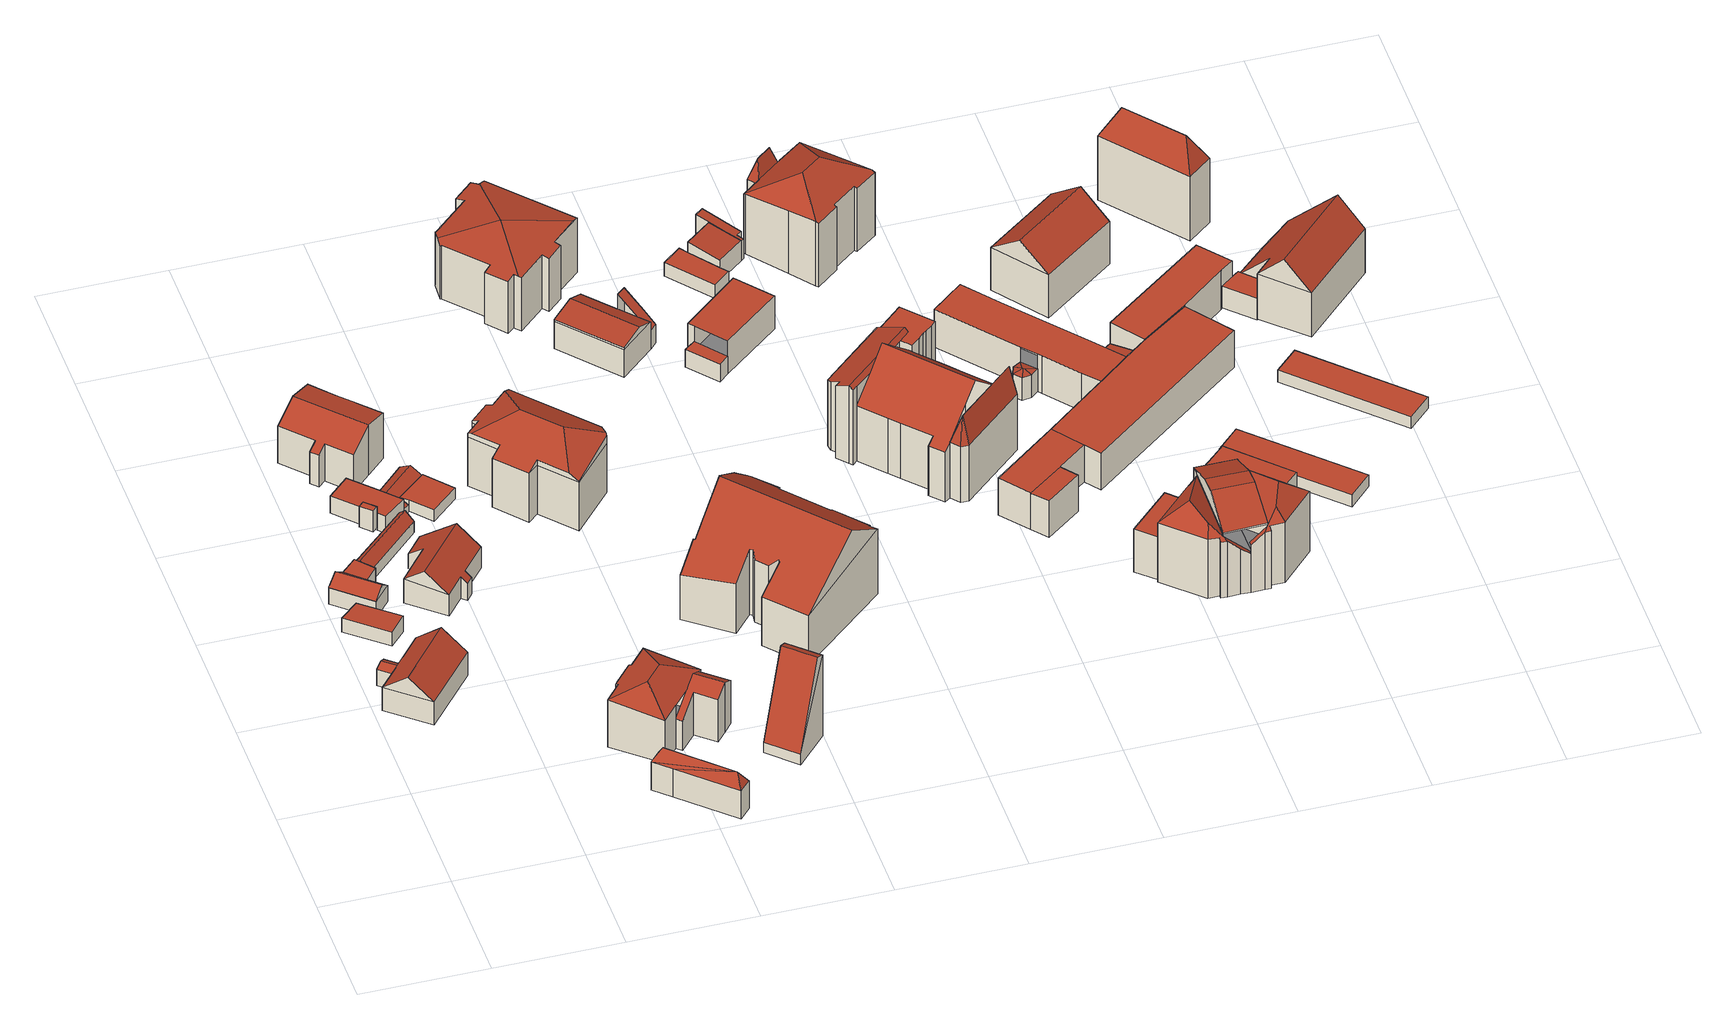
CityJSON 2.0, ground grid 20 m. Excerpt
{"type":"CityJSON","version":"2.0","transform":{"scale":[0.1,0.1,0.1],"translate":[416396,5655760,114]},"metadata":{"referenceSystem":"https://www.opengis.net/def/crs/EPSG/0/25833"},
"CityObjects":{
"building1":{"type":"Building","attributes":{"Gemeindeschluessel":14612000,"Geometrietyp2DReferenz":"3000","function":"31001_9998","roofType":"9999"},"children":["building1-1","building1-2"]},
"building1-1":{"type":"BuildingPart","attributes":{"Dachtyp_tdc":"tdcGableRoof","Dachneigung":39.45,"QualitaetDacherkennung":71,"Geometrietyp2DReferenz":"3000","measuredHeight":7.59,"roofType":"3100"},"parents":["building1"],"geometry":[{"type":"MultiSurface","lod":"2","boundaries":[[[0,1,2]],[[0,3,4,1]],[[3,5,6,4]],[[5,7,8,6]],[[7,9,10,8]],[[9,11,12,10]],[[11,13,12]],[[11,9,14,15,3,0]],[[5,15,14,7]],[[3,15,5]],[[7,14,9]],[[1,4,6,8,10,12]]],"semantics":{"surfaces":[{"type":"WallSurface"},{"type":"RoofSurface"},{"type":"GroundSurface"}],"values":[0,0,0,0,0,0,0,1,1,0,0,2]}}]},
"building1-2":{"type":"BuildingPart","attributes":{"Dachtyp_tdc":"tdcGableRoof","Dachneigung":24.41,"QualitaetDacherkennung":48,"Geometrietyp2DReferenz":"3000","measuredHeight":3.53,"roofType":"3100"},"parents":["building1"],"geometry":[{"type":"MultiSurface","lod":"2","boundaries":[[[13,16,17,12]],[[16,18,19,17]],[[18,2,1,19]],[[18,16,20]],[[16,13,21,20]],[[2,18,20,21]],[[12,17,19,1]]],"semantics":{"surfaces":[{"type":"WallSurface"},{"type":"RoofSurface"},{"type":"GroundSurface"}],"values":[0,0,0,0,1,1,2]}}]},
"building2":{"type":"Building","attributes":{"Dachtyp_tdc":"tdcPolyFlatRoof","Gemeindeschluessel":14612000,"Dachneigung":5.76,"QualitaetDacherkennung":74,"Geometrietyp2DReferenz":"3000","measuredHeight":2.98,"function":"31001_9998","roofType":"2100"},"geometry":[{"type":"Solid","lod":"2","boundaries":[[[[22,23,24,25]],[[23,26,27,24]],[[26,28,29,27]],[[28,22,25,29]],[[28,26,23,22]],[[25,24,27,29]]]],"semantics":{"surfaces":[{"type":"WallSurface"},{"type":"RoofSurface"},{"type":"GroundSurface"}],"values":[[0,0,0,0,1,2]]}}]},
"building3":{"type":"Building","attributes":{"Dachtyp_tdc":"tdcFreeFormRoof","Gemeindeschluessel":14612000,"Dachneigung":37.54,"QualitaetDacherkennung":75,"Geometrietyp2DReferenz":"3000","measuredHeight":4.57,"function":"31001_9998","roofType":"5000"},"geometry":[{"type":"Solid","lod":"2","boundaries":[[[[30,31,32,33]],[[31,34,35,32]],[[34,36,37,35]],[[36,38,39,37]],[[40,41,42,43]],[[30,44,40,43,31]],[[38,44,30]],[[36,41,40,44,38]],[[34,42,41,36]],[[31,43,42,34]],[[39,33,32,35,37]],[[38,30,33,39]]]],"semantics":{"surfaces":[{"type":"WallSurface"},{"type":"RoofSurface"},{"type":"GroundSurface"}],"values":[[0,0,0,0,1,1,0,0,0,0,2,0]]}}]},
"building4":{"type":"Building","attributes":{"Dachtyp_tdc":"tdcPolyFlatRoof","Gemeindeschluessel":14612000,"Dachneigung":2.62,"QualitaetDacherkennung":68,"Geometrietyp2DReferenz":"3000","measuredHeight":3.08,"function":"31001_9998","roofType":"2100"},"geometry":[{"type":"Solid","lod":"2","boundaries":[[[[45,46,47,48]],[[46,49,50,47]],[[49,51,52,50]],[[51,53,54,52]],[[53,45,48,54]],[[53,51,49,46,45]],[[48,47,50,52,54]]]],"semantics":{"surfaces":[{"type":"WallSurface"},{"type":"RoofSurface"},{"type":"GroundSurface"}],"values":[[0,0,0,0,0,1,2]]}}]},
"building5":{"type":"Building","attributes":{"Dachtyp_tdc":"tdcGableRoof","Gemeindeschluessel":14612000,"Dachneigung":41.56,"QualitaetDacherkennung":78,"Geometrietyp2DReferenz":"3000","measuredHeight":3.41,"function":"31001_9998","roofType":"3100"},"geometry":[{"type":"Solid","lod":"2","boundaries":[[[[55,56,57,58]],[[56,59,60,57]],[[59,61,62,60]],[[61,55,58,62]],[[59,56,63]],[[55,61,64]],[[56,55,64,63]],[[61,59,63,64]],[[58,57,60,62]]]],"semantics":{"surfaces":[{"type":"WallSurface"},{"type":"RoofSurface"},{"type":"GroundSurface"}],"values":[[0,0,0,0,0,0,1,1,2]]}}]},
"building6":{"type":"Building","attributes":{"Dachtyp_tdc":"tdcPolyFlatRoof","Gemeindeschluessel":14612000,"Dachneigung":0,"QualitaetDacherkennung":32,"Geometrietyp2DReferenz":"3000","measuredHeight":3.96,"function":"31001_9998","roofType":"1000"},"geometry":[{"type":"Solid","lod":"2","boundaries":[[[[65,66,67,68]],[[66,69,70,67]],[[69,71,72,70]],[[71,65,68,72]],[[71,69,66,65]],[[68,67,70,72]]]],"semantics":{"surfaces":[{"type":"WallSurface"},{"type":"RoofSurface"},{"type":"GroundSurface"}],"values":[[0,0,0,0,1,2]]}}]},
"building7":{"type":"Building","attributes":{"Dachtyp_tdc":"tdcPolyFlatRoof","Gemeindeschluessel":14612000,"Dachneigung":0,"QualitaetDacherkennung":73,"Geometrietyp2DReferenz":"3000","measuredHeight":3.16,"function":"31001_9998","roofType":"1000"},"geometry":[{"type":"Solid","lod":"2","boundaries":[[[[73,74,75,76]],[[74,77,78,75]],[[77,79,80,78]],[[79,81,82,80]],[[81,83,84,82]],[[83,85,86,84]],[[85,73,76,86]],[[85,83,81,79,77,74,73]],[[76,75,78,80,82,84,86]]]],"semantics":{"surfaces":[{"type":"WallSurface"},{"type":"RoofSurface"},{"type":"GroundSurface"}],"values":[[0,0,0,0,0,0,0,1,2]]}}]},
"building8":{"type":"Building","attributes":{"Dachtyp_tdc":"tdcFreeFormRoof","Gemeindeschluessel":14612000,"Dachneigung":37.37,"QualitaetDacherkennung":67,"Geometrietyp2DReferenz":"3000","measuredHeight":7.04,"function":"31001_9998","roofType":"5000"},"geometry":[{"type":"Solid","lod":"2","boundaries":[[[[87,88,89]],[[90,91,92,93,94,95,96,97,98,99]],[[100,101,91,90]],[[101,102,92,91]],[[102,103,93,92]],[[103,104,94,93]],[[104,105,95,94]],[[105,106,96,95]],[[106,107,97,96]],[[107,88,98,97]],[[88,87,99,98]],[[87,100,90,99]],[[100,87,89,108,104,103,102,101]],[[88,107,106,105,108,89]],[[105,104,108]]]],"semantics":{"surfaces":[{"type":"WallSurface"},{"type":"GroundSurface"},{"type":"RoofSurface"}],"values":[[0,1,0,0,0,0,0,0,0,0,0,0,2,2,0]]}}]},
"building9":{"type":"Building","attributes":{"Gemeindeschluessel":14612000,"Geometrietyp2DReferenz":"3000","function":"31001_9998","roofType":"9999"},"children":["building9-1","building9-2"]},
"building9-1":{"type":"BuildingPart","attributes":{"Dachtyp_tdc":"tdcGableRoof","Dachneigung":10.32,"QualitaetDacherkennung":27,"Geometrietyp2DReferenz":"3000","measuredHeight":6.52,"roofType":"3100"},"parents":["building9"],"geometry":[{"type":"MultiSurface","lod":"2","boundaries":[[[109,110,111,112]],[[110,113,114,111]],[[115,109,112,116]],[[117,118,119,120]],[[113,110,120,119]],[[115,118,117,109]],[[109,117,120,110]],[[112,111,114,116]]],"semantics":{"surfaces":[{"type":"WallSurface"},{"type":"RoofSurface"},{"type":"GroundSurface"}],"values":[0,0,0,1,1,0,0,2]}}]},
"building9-2":{"type":"BuildingPart","attributes":{"Dachtyp_tdc":"tdcGableRoof","Dachneigung":31.19,"QualitaetDacherkennung":68,"Geometrietyp2DReferenz":"3000","measuredHeight":9.46,"roofType":"3100"},"parents":["building9"],"geometry":[{"type":"MultiSurface","lod":"2","boundaries":[[[121,122,123,124]],[[122,125,126,123]],[[125,127,128,126]],[[127,129,130,128]],[[129,131,132,130]],[[131,133,118,115,116,132]],[[134,114,113]],[[134,135,136,114]],[[135,137,138,136]],[[137,139,140,138]],[[139,141,142,140]],[[141,121,124,142]],[[137,135,134,133,131,129]],[[129,127,125,122,121,141,139,137]],[[124,123,126,128,130,132,116,114,136,138,140,142]]],"semantics":{"surfaces":[{"type":"WallSurface"},{"type":"RoofSurface"},{"type":"GroundSurface"}],"values":[0,0,0,0,0,0,0,0,0,0,0,0,1,1,2]}}]},
"building10":{"type":"Building","attributes":{"Dachtyp_tdc":"tdcFreeFormRoof","Gemeindeschluessel":14612000,"Dachneigung":60.14,"QualitaetDacherkennung":10,"Geometrietyp2DReferenz":"3000","measuredHeight":7.36,"function":"31001_9998","roofType":"5000"},"geometry":[{"type":"Solid","lod":"2","boundaries":[[[[143,144,145,146]],[[144,147,148,145]],[[147,149,150,148]],[[149,151,152,150]],[[151,143,146,152]],[[151,153,154]],[[149,153,151]],[[153,149,147]],[[153,147,144]],[[154,153,144,143]],[[154,143,151]],[[146,145,148,150,152]]]],"semantics":{"surfaces":[{"type":"WallSurface"},{"type":"RoofSurface"},{"type":"GroundSurface"}],"values":[[0,0,0,0,0,1,1,1,1,1,1,2]]}}]},
"building11":{"type":"Building","attributes":{"Dachtyp_tdc":"tdcFreeFormRoof","Gemeindeschluessel":14612000,"Dachneigung":32.06,"QualitaetDacherkennung":70,"Geometrietyp2DReferenz":"3000","measuredHeight":3.18,"function":"31001_9998","roofType":"5000"},"geometry":[{"type":"Solid","lod":"2","boundaries":[[[[155,156,157,158]],[[156,159,160,157]],[[159,161,162,160]],[[161,163,164,162]],[[163,165,166,164]],[[165,155,158,166]],[[167,168,159,156]],[[155,165,163,161,168,167]],[[156,155,167]],[[161,159,168]],[[158,157,160,162,164,166]]]],"semantics":{"surfaces":[{"type":"WallSurface"},{"type":"RoofSurface"},{"type":"GroundSurface"}],"values":[[0,0,0,0,0,0,1,1,0,0,2]]}}]},
"building12":{"type":"Building","attributes":{"Dachtyp_tdc":"tdcPolyFlatRoof","Gemeindeschluessel":14612000,"Dachneigung":0,"QualitaetDacherkennung":80,"Geometrietyp2DReferenz":"3000","measuredHeight":2.09,"function":"31001_9998","roofType":"1000"},"geometry":[{"type":"Solid","lod":"2","boundaries":[[[[169,170,171,172]],[[170,173,174,171]],[[173,175,176,174]],[[175,177,178,176]],[[177,169,172,178]],[[177,175,173,170,169]],[[172,171,174,176,178]]]],"semantics":{"surfaces":[{"type":"WallSurface"},{"type":"RoofSurface"},{"type":"GroundSurface"}],"values":[[0,0,0,0,0,1,2]]}}]},
"building13":{"type":"Building","attributes":{"Gemeindeschluessel":14612000,"Geometrietyp2DReferenz":"3000","function":"31001_9998","roofType":"9999"},"children":["building13-1","building13-2"]},
"building13-1":{"type":"BuildingPart","attributes":{"Dachtyp_tdc":"tdcHipRoof","Dachneigung":29.11,"QualitaetDacherkennung":34,"Geometrietyp2DReferenz":"3000","measuredHeight":10.51,"roofType":"3200"},"parents":["building13"],"geometry":[{"type":"MultiSurface","lod":"2","boundaries":[[[179,180,181,182]],[[180,183,184,181]],[[183,185,186,184]],[[185,187,188,186]],[[187,189,190,188]],[[189,191,192,190]],[[191,193,194,192]],[[195,196,197]],[[195,198,199,196]],[[198,200,201,199]],[[200,202,203,201]],[[202,204,205,203]],[[204,179,182,205]],[[200,198,206]],[[189,187,207]],[[198,195,208,209,193,191,189,207,206]],[[187,185,183,180,179,204,202,200,206,207]],[[182,181,184,186,188,190,192,194,210,196,199,201,203,205]]],"semantics":{"surfaces":[{"type":"WallSurface"},{"type":"RoofSurface"},{"type":"GroundSurface"}],"values":[0,0,0,0,0,0,0,0,0,0,0,0,0,1,1,1,1,2]}}]},
"building13-2":{"type":"BuildingPart","attributes":{"Dachtyp_tdc":"tdcGableRoof","Dachneigung":31.69,"QualitaetDacherkennung":63,"Geometrietyp2DReferenz":"3000","measuredHeight":9.28,"roofType":"3100"},"parents":["building13"],"geometry":[{"type":"MultiSurface","lod":"2","boundaries":[[[211,197,196,212]],[[193,191,192,194]],[[191,213,214,192]],[[213,215,216,214]],[[215,217,218,216]],[[217,219,220,218]],[[219,211,212,220]],[[215,213,191,193,221]],[[221,208,197,211,219,217,215]],[[212,196,210,194,192,214,216,218,220]]],"semantics":{"surfaces":[{"type":"WallSurface"},{"type":"RoofSurface"},{"type":"GroundSurface"}],"values":[0,0,0,0,0,0,0,1,1,2]}}]},
"building14":{"type":"Building","attributes":{"Dachtyp_tdc":"tdcGableRoof","Gemeindeschluessel":14612000,"Dachneigung":68.17,"QualitaetDacherkennung":4,"Geometrietyp2DReferenz":"3000","measuredHeight":15.84,"function":"31001_9998","roofType":"3100"},"geometry":[{"type":"Solid","lod":"2","boundaries":[[[[222,223,224,225]],[[223,226,227,224]],[[226,228,229,227]],[[228,222,225,229]],[[226,223,230]],[[222,228,231]],[[223,222,231,230]],[[228,226,230,231]],[[225,224,227,229]]]],"semantics":{"surfaces":[{"type":"WallSurface"},{"type":"RoofSurface"},{"type":"GroundSurface"}],"values":[[0,0,0,0,0,0,1,1,2]]}}]},
"building15":{"type":"Building","attributes":{"Dachtyp_tdc":"tdcFreeFormRoof","Gemeindeschluessel":14612000,"Dachneigung":26.16,"QualitaetDacherkennung":56,"Geometrietyp2DReferenz":"3000","measuredHeight":12.87,"function":"31001_9998","roofType":"5000"},"geometry":[{"type":"Solid","lod":"2","boundaries":[[[[232,233,234,235]],[[233,236,237,234]],[[236,238,239,237]],[[238,240,241,239]],[[240,242,243,241]],[[242,244,245,243]],[[244,246,247,245]],[[246,248,249,247]],[[248,250,251,249]],[[250,252,253,251]],[[252,254,255,253]],[[254,256,257,255]],[[256,258,259,257]],[[258,260,261,259]],[[260,262,263,261]],[[262,232,235,263]],[[264,265,266,267,268]],[[269,270,271,272,273,274,275,276]],[[265,264,277,278,279,280,270,269]],[[281,266,265,269,276,282,262,260]],[[262,282,232]],[[232,282,276,275,233]],[[258,281,260]],[[256,267,266,281,258]],[[242,271,270,280,244]],[[244,280,279,246]],[[246,279,278,248]],[[248,278,277,250]],[[250,277,264,252]],[[233,275,274,236]],[[236,274,273,238]],[[238,273,272,240]],[[254,268,267,256]],[[252,264,268,254]],[[240,272,271,242]],[[235,234,237,239,241,243,245,247,249,251,253,255,257,259,261,263]]]],"semantics":{"surfaces":[{"type":"WallSurface"},{"type":"RoofSurface"},{"type":"GroundSurface"}],"values":[[0,0,0,0,0,0,0,0,0,0,0,0,0,0,0,0,1,1,1,1,0,0,0,0,0,0,0,0,0,0,0,0,0,0,0,2]]}}]},
"building16":{"type":"Building","attributes":{"Dachtyp_tdc":"tdcFreeFormRoof","Gemeindeschluessel":14612000,"Dachneigung":32.85,"QualitaetDacherkennung":23,"Geometrietyp2DReferenz":"3000","measuredHeight":16.66,"function":"31001_9998","roofType":"5000"},"geometry":[{"type":"Solid","lod":"2","boundaries":[[[[283,284,285,286]],[[284,287,288,285]],[[287,289,290,288]],[[289,291,292,290]],[[291,293,294,292]],[[293,295,296,294]],[[295,297,298,296]],[[297,299,300,298]],[[299,301,302,300]],[[301,303,304,302]],[[303,305,306,304]],[[305,307,308,306]],[[307,309,310,308]],[[309,311,312,310]],[[311,313,314,312]],[[313,315,316,314]],[[315,317,318,316]],[[317,319,320,318]],[[319,321,322,320]],[[321,323,324,322]],[[323,325,326,324]],[[325,327,328,326]],[[327,329,330,328]],[[329,331,332,330]],[[331,283,286,332]],[[297,295,293,291,289,287,284,283,331,333,334,303,301,299]],[[333,329,327,325,323,321,319,317,315,313,311,309,307,305,334]],[[331,329,333]],[[305,303,334]],[[286,285,288,290,292,294,296,298,300,302,304,306,308,310,312,314,316,318,320,322,324,326,328,330,332]]]],"semantics":{"surfaces":[{"type":"WallSurface"},{"type":"RoofSurface"},{"type":"GroundSurface"}],"values":[[0,0,0,0,0,0,0,0,0,0,0,0,0,0,0,0,0,0,0,0,0,0,0,0,0,1,1,0,0,2]]}}]},
"building17":{"type":"Building","attributes":{"Dachtyp_tdc":"tdcFreeFormRoof","Gemeindeschluessel":14612000,"Dachneigung":12.97,"QualitaetDacherkennung":72,"Geometrietyp2DReferenz":"3000","measuredHeight":12.05,"function":"31001_9998","roofType":"5000"},"geometry":[{"type":"Solid","lod":"2","boundaries":[[[[335,336,337,338]],[[336,339,340,337]],[[339,341,342,340]],[[341,343,344,342]],[[343,345,346,344]],[[345,347,348,346]],[[347,349,350,348]],[[349,351,352,350]],[[351,353,354,352]],[[353,355,356,354]],[[355,357,358,356]],[[357,359,360,358]],[[359,361,362,360]],[[361,363,364,362]],[[363,365,366,364]],[[365,367,368,366]],[[367,369,370,368]],[[369,371,372,370]],[[371,335,338,372]],[[373,335,371,374,375]],[[336,373,375,376,345,343,341,339]],[[349,347,376,375,377,357,355,353,351]],[[375,374,369,367,365,363,361,359,377]],[[359,357,377]],[[371,369,374]],[[347,345,376]],[[336,335,373]],[[338,337,340,342,344,346,348,350,352,354,356,358,360,362,364,366,368,370,372]]]],"semantics":{"surfaces":[{"type":"WallSurface"},{"type":"RoofSurface"},{"type":"GroundSurface"}],"values":[[0,0,0,0,0,0,0,0,0,0,0,0,0,0,0,0,0,0,0,1,1,1,1,0,0,0,0,2]]}}]},
"building18":{"type":"Building","attributes":{"Gemeindeschluessel":14612000,"Geometrietyp2DReferenz":"3000","function":"31001_9998","roofType":"9999"},"children":["building18-1","building18-2"]},
"building18-1":{"type":"BuildingPart","attributes":{"Dachtyp_tdc":"tdcGableRoof","Dachneigung":10.56,"QualitaetDacherkennung":27,"Geometrietyp2DReferenz":"3000","measuredHeight":6.29,"roofType":"3100"},"parents":["building18"],"geometry":[{"type":"MultiSurface","lod":"2","boundaries":[[[378,379,380,381,382]],[[379,383,384,380]],[[383,385,386,384]],[[385,387,388,386]],[[387,385,389,390,378]],[[391,392,390,389]],[[379,392,391,383]],[[378,390,392,379]],[[383,391,389,385]],[[387,378,393]],[[381,380,384,386,388]]],"semantics":{"surfaces":[{"type":"WallSurface"},{"type":"RoofSurface"},{"type":"GroundSurface"}],"values":[0,0,0,0,1,1,0,0,0,0,2]}}]},
"building18-2":{"type":"BuildingPart","attributes":{"Dachtyp_tdc":"tdcPolyFlatRoof","Dachneigung":38.95,"QualitaetDacherkennung":34,"Geometrietyp2DReferenz":"3000","measuredHeight":7.89,"roofType":"2100"},"parents":["building18"],"geometry":[{"type":"MultiSurface","lod":"2","boundaries":[[[394,395,396,388,387]],[[395,397,398,396]],[[397,399,400,398]],[[399,382,381,400]],[[399,397,395,394,393,382]],[[381,388,396,398,400]]],"semantics":{"surfaces":[{"type":"WallSurface"},{"type":"RoofSurface"},{"type":"GroundSurface"}],"values":[0,0,0,0,1,2]}}]},
"building19":{"type":"Building","attributes":{"Gemeindeschluessel":14612000,"Geometrietyp2DReferenz":"3000","function":"31001_9998","roofType":"9999"},"children":["building19-1","building19-2"]},
"building19-1":{"type":"BuildingPart","attributes":{"Dachtyp_tdc":"tdcPolyFlatRoof","Dachneigung":0,"QualitaetDacherkennung":47,"Geometrietyp2DReferenz":"3000","measuredHeight":3.25,"roofType":"1000"},"parents":["building19"],"geometry":[{"type":"MultiSurface","lod":"2","boundaries":[[[401,402,403,404]],[[402,405,406,403]],[[407,401,404,408]],[[407,405,402,401]],[[404,403,406,408]]],"semantics":{"surfaces":[{"type":"WallSurface"},{"type":"RoofSurface"},{"type":"GroundSurface"}],"values":[0,0,0,1,2]}}]},
"building19-2":{"type":"BuildingPart","attributes":{"Dachtyp_tdc":"tdcPolyFlatRoof","Dachneigung":0,"QualitaetDacherkennung":77,"Geometrietyp2DReferenz":"3000","measuredHeight":6.15,"roofType":"1000"},"parents":["building19"],"geometry":[{"type":"MultiSurface","lod":"2","boundaries":[[[409,410,411,406,405]],[[410,412,413,411]],[[412,414,415,413]],[[414,416,407,408,415]],[[414,412,410,409,416]],[[408,406,411,413,415]]],"semantics":{"surfaces":[{"type":"WallSurface"},{"type":"RoofSurface"},{"type":"GroundSurface"}],"values":[0,0,0,0,1,2]}}]},
"building20":{"type":"Building","attributes":{"Dachtyp_tdc":"tdcPolyFlatRoof","Gemeindeschluessel":14612000,"Dachneigung":2.73,"QualitaetDacherkennung":73,"Geometrietyp2DReferenz":"3000","measuredHeight":2.64,"function":"31001_9998","roofType":"2100"},"geometry":[{"type":"Solid","lod":"2","boundaries":[[[[417,418,419,420,421,422]],[[423,424,418,417]],[[424,425,419,418]],[[425,426,420,419]],[[426,427,421,420]],[[427,428,422,421]],[[428,423,417,422]],[[428,427,426,425,424,423]]]],"semantics":{"surfaces":[{"type":"GroundSurface"},{"type":"WallSurface"},{"type":"RoofSurface"}],"values":[[0,1,1,1,1,1,1,2]]}}]},
"building21":{"type":"Building","attributes":{"Dachtyp_tdc":"tdcPolyFlatRoof","Gemeindeschluessel":14612000,"Dachneigung":6.06,"QualitaetDacherkennung":78,"Geometrietyp2DReferenz":"3000","measuredHeight":4.44,"function":"31001_9998","roofType":"2100"},"geometry":[{"type":"Solid","lod":"2","boundaries":[[[[429,430,431,432]],[[430,433,434,431]],[[433,435,436,434]],[[435,429,432,436]],[[435,433,430,429]],[[432,431,434,436]]]],"semantics":{"surfaces":[{"type":"WallSurface"},{"type":"RoofSurface"},{"type":"GroundSurface"}],"values":[[0,0,0,0,1,2]]}}]},
"building22":{"type":"Building","attributes":{"Dachtyp_tdc":"tdcPolyFlatRoof","Gemeindeschluessel":14612000,"Dachneigung":8.3,"QualitaetDacherkennung":56,"Geometrietyp2DReferenz":"3000","measuredHeight":4.81,"function":"31001_9998","roofType":"2100"},"geometry":[{"type":"Solid","lod":"2","boundaries":[[[[437,438,436,439]],[[438,440,434,436]],[[440,441,442,434]],[[441,443,444,442]],[[443,445,446,444]],[[445,447,448,446]],[[447,437,439,448]],[[447,445,443,441,440,438,437]],[[439,436,434,442,444,446,448]]]],"semantics":{"surfaces":[{"type":"WallSurface"},{"type":"RoofSurface"},{"type":"GroundSurface"}],"values":[[0,0,0,0,0,0,0,1,2]]}}]},
"building23":{"type":"Building","attributes":{"Gemeindeschluessel":14612000,"Geometrietyp2DReferenz":"3000","function":"31001_9998","roofType":"9999"},"children":["building23-1","building23-2","building23-3","building23-4"]},
"building23-1":{"type":"BuildingPart","attributes":{"Dachtyp_tdc":"tdcFreeFormRoof","Dachneigung":73.44,"QualitaetDacherkennung":16,"Geometrietyp2DReferenz":"3000","measuredHeight":15.08,"roofType":"5000"},"parents":["building23"],"geometry":[{"type":"MultiSurface","lod":"2","boundaries":[[[449,450,451,452]],[[450,453,454,451]],[[453,455,456,457,454]],[[458,459,460,461]],[[459,449,452,460]],[[455,453,462]],[[453,450,463,462]],[[450,449,459,463]],[[459,458,464,465,455,462,463]],[[452,451,454,457,466,461,460]]],"semantics":{"surfaces":[{"type":"WallSurface"},{"type":"RoofSurface"},{"type":"GroundSurface"}],"values":[0,0,0,0,0,1,1,1,1,2]}}]},
"building23-2":{"type":"BuildingPart","attributes":{"Dachtyp_tdc":"tdcGableRoof","Dachneigung":44.05,"QualitaetDacherkennung":55,"Geometrietyp2DReferenz":"3000","measuredHeight":17.1,"roofType":"3100"},"parents":["building23"],"geometry":[{"type":"MultiSurface","lod":"2","boundaries":[[[467,468,469,470]],[[468,471,472,469]],[[471,473,474,472]],[[473,475,476,474]],[[477,478,479,480]],[[478,481,482,479]],[[481,483,484,482]],[[483,485,458,461,484]],[[456,486,487,457]],[[486,467,470,487]],[[488,485,483,481,478,477,489,490,491]],[[491,492,475,473,471,468,467,486,456,465,488]],[[470,469,472,474,476,493,494,480,479,482,484,461,466,457,487]]],"semantics":{"surfaces":[{"type":"WallSurface"},{"type":"RoofSurface"},{"type":"GroundSurface"}],"values":[0,0,0,0,0,0,0,0,0,0,1,1,2]}}]},
"building23-3":{"type":"BuildingPart","attributes":{"Dachtyp_tdc":"tdcFreeFormRoof","Dachneigung":24.54,"QualitaetDacherkennung":17,"Geometrietyp2DReferenz":"3000","measuredHeight":14.55,"roofType":"5000"},"parents":["building23"],"geometry":[{"type":"MultiSurface","lod":"2","boundaries":[[[495,496,497,498]],[[496,499,500,501,497]],[[502,503,504,476,475]],[[503,505,506,504]],[[505,507,508,506]],[[507,509,510,508]],[[509,495,498,510]],[[505,503,502,492,511,490,512,513]],[[513,499,496,495,509,507,505]],[[498,497,501,514,494,493,476,504,506,508,510]]],"semantics":{"surfaces":[{"type":"WallSurface"},{"type":"RoofSurface"},{"type":"GroundSurface"}],"values":[0,0,0,0,0,0,0,1,1,2]}}]},
"building23-4":{"type":"BuildingPart","attributes":{"Dachtyp_tdc":"tdcPolyFlatRoof","Dachneigung":0,"QualitaetDacherkennung":27,"Geometrietyp2DReferenz":"3000","measuredHeight":11.71,"roofType":"1000"},"parents":["building23"],"geometry":[{"type":"MultiSurface","lod":"2","boundaries":[[[515,516,517,518]],[[516,519,520,517]],[[519,521,522,520]],[[521,523,524,522]],[[523,525,477,480,524]],[[500,526,527,501]],[[526,528,529,527]],[[528,515,518,529]],[[528,526,500,530,531,525,523,521,519,516,515]],[[518,517,520,522,524,480,494,514,501,527,529]]],"semantics":{"surfaces":[{"type":"WallSurface"},{"type":"RoofSurface"},{"type":"GroundSurface"}],"values":[0,0,0,0,0,0,0,0,1,2]}}]},
"building24":{"type":"Building","attributes":{"Gemeindeschluessel":14612000,"Geometrietyp2DReferenz":"3000","function":"31001_9998","roofType":"9999"},"children":["building24-1","building24-2"]},
"building24-1":{"type":"BuildingPart","attributes":{"Dachtyp_tdc":"tdcHipRoof","Dachneigung":30.72,"QualitaetDacherkennung":46,"Geometrietyp2DReferenz":"3000","measuredHeight":15.23,"roofType":"3200"},"parents":["building24"],"geometry":[{"type":"MultiSurface","lod":"2","boundaries":[[[532,533,534,535,536]],[[533,537,538,534]],[[537,539,540,538]],[[539,541,542,540]],[[541,543,544,542]],[[543,545,546,544]],[[545,547,548,546]],[[547,549,550,548]],[[549,551,552,550]],[[551,553,554,552]],[[553,555,556,554]],[[555,557,558,556]],[[557,559,560,558]],[[559,561,562,560]],[[561,563,562]],[[559,557,555,553,564]],[[539,537,565]],[[553,551,549,547,545,543,541,539,565,564]],[[537,533,532,561,559,564,565]],[[535,534,538,540,542,544,546,548,550,552,554,556,558,560,562]]],"semantics":{"surfaces":[{"type":"WallSurface"},{"type":"RoofSurface"},{"type":"GroundSurface"}],"values":[0,0,0,0,0,0,0,0,0,0,0,0,0,0,0,1,1,1,1,2]}}]},
"building24-2":{"type":"BuildingPart","attributes":{"Dachtyp_tdc":"tdcFreeFormRoof","Dachneigung":73.48,"QualitaetDacherkennung":17,"Geometrietyp2DReferenz":"3000","measuredHeight":13.7,"roofType":"5000"},"parents":["building24"],"geometry":[{"type":"MultiSurface","lod":"2","boundaries":[[[563,566,567,562]],[[566,568,569,567]],[[568,536,535,569]],[[570,536,568]],[[571,570,568,566]],[[571,566,563]],[[570,571,563,536]],[[562,567,569,535]]],"semantics":{"surfaces":[{"type":"WallSurface"},{"type":"RoofSurface"},{"type":"GroundSurface"}],"values":[0,0,0,1,1,1,1,2]}}]},
"building25":{"type":"Building","attributes":{"Gemeindeschluessel":14612000,"Geometrietyp2DReferenz":"3000","function":"31001_9998","roofType":"9999"},"children":["building25-1","building25-2","building25-3","building25-4"]},
"building25-1":{"type":"BuildingPart","attributes":{"Dachtyp_tdc":"tdcCutGableRoof","Dachneigung":21.19,"QualitaetDacherkennung":50,"Geometrietyp2DReferenz":"3000","measuredHeight":14.2,"roofType":"9999"},"parents":["building25"],"geometry":[{"type":"MultiSurface","lod":"2","boundaries":[[[572,573,574,575,576]],[[577,578,579,580,581]],[[578,572,576,579]],[[582,578,583,584,585,586]],[[587,588,589,590]],[[591,585,584,592,589,588]],[[573,586,585,591,588,587,593]],[[593,587,590,594]],[[572,582,586,573]],[[577,583,578]],[[594,590,589,592,584,583,577]],[[578,582,572]],[[576,575,595,596,597,580,579]]],"semantics":{"surfaces":[{"type":"WallSurface"},{"type":"RoofSurface"},{"type":"GroundSurface"}],"values":[0,0,0,1,1,1,0,0,0,0,0,0,2]}}]},
"building25-2":{"type":"BuildingPart","attributes":{"Dachtyp_tdc":"tdcFreeFormRoof","Dachneigung":41.49,"QualitaetDacherkennung":25,"Geometrietyp2DReferenz":"3000","measuredHeight":14.13,"roofType":"5000"},"parents":["building25"],"geometry":[{"type":"MultiSurface","lod":"2","boundaries":[[[574,598,599,575]],[[598,600,601,599]],[[600,602,603,601]],[[602,604,605,603]],[[604,606,607,605]],[[606,608,609,610,607]],[[611,606,604,602,600,612]],[[600,598,613,612]],[[598,574,613]],[[574,611,612,613]],[[611,614,608,606]],[[595,575,599,601,603,605,607,610,596]]],"semantics":{"surfaces":[{"type":"WallSurface"},{"type":"RoofSurface"},{"type":"GroundSurface"}],"values":[0,0,0,0,0,0,1,1,1,1,1,2]}}]},
"building25-3":{"type":"BuildingPart","attributes":{"Dachtyp_tdc":"tdcPolyFlatRoof","Dachneigung":0,"QualitaetDacherkennung":39,"Geometrietyp2DReferenz":"3000","measuredHeight":7.96,"roofType":"1000"},"parents":["building25"],"geometry":[{"type":"MultiSurface","lod":"2","boundaries":[[[615,616,617,618]],[[616,619,620,617]],[[619,621,622,620]],[[621,619,616,615]],[[618,617,620,622]]],"semantics":{"surfaces":[{"type":"WallSurface"},{"type":"RoofSurface"},{"type":"GroundSurface"}],"values":[0,0,0,1,2]}}]},
"building25-4":{"type":"BuildingPart","attributes":{"Dachtyp_tdc":"tdcFreeFormRoof","Dachneigung":43.53,"QualitaetDacherkennung":27,"Geometrietyp2DReferenz":"3000","measuredHeight":14.12,"roofType":"5000"},"parents":["building25"],"geometry":[{"type":"MultiSurface","lod":"2","boundaries":[[[623,624,625,626]],[[624,627,618,625]],[[627,628,615,618]],[[629,581,580,622,621]],[[609,630,631,610]],[[630,632,633,631]],[[632,634,635,633]],[[634,636,637,635]],[[636,623,626,637]],[[638,581,639,640]],[[632,630,609,641,638]],[[581,629,628,627,624,639]],[[624,623,640,639]],[[623,636,634,632,638,640]],[[626,625,618,622,580,597,596,610,631,633,635,637]]],"semantics":{"surfaces":[{"type":"WallSurface"},{"type":"RoofSurface"},{"type":"GroundSurface"}],"values":[0,0,0,0,0,0,0,0,0,1,1,1,1,1,2]}}]},
"building26":{"type":"Building","attributes":{"Gemeindeschluessel":14612000,"Geometrietyp2DReferenz":"3000","function":"31001_9998","roofType":"9999"},"children":["building26-1","building26-2"]},
"building26-1":{"type":"BuildingPart","attributes":{"Dachtyp_tdc":"tdcFreeFormRoof","Dachneigung":15.87,"QualitaetDacherkennung":55,"Geometrietyp2DReferenz":"3000","measuredHeight":4.54,"roofType":"5000"},"parents":["building26"],"geometry":[{"type":"MultiSurface","lod":"2","boundaries":[[[642,643,644]],[[645,646,642,644,647]],[[645,647,648]],[[649,650,651,652,653,654]],[[644,643,651,650]],[[643,655,652,651]],[[655,656,653,652]],[[656,648,654,653]],[[648,647,649,654]],[[646,645,648,656]],[[646,656,655]],[[642,646,655,643]]],"semantics":{"surfaces":[{"type":"RoofSurface"},{"type":"GroundSurface"},{"type":"WallSurface"}],"values":[0,0,0,1,2,2,2,2,2,0,0,0]}}]},
"building26-2":{"type":"BuildingPart","attributes":{"Dachtyp_tdc":"tdcPolyFlatRoof","Dachneigung":0,"QualitaetDacherkennung":81,"Geometrietyp2DReferenz":"3000","measuredHeight":6.93,"roofType":"1000"},"parents":["building26"],"geometry":[{"type":"MultiSurface","lod":"2","boundaries":[[[657,658,659,660,661,662,663,664,665,666]],[[659,644,650]],[[658,649,647]],[[658,657,667,649]],[[657,666,668,667]],[[668,669,670,671,672,673,674,650,649,667]],[[666,665,669,668]],[[665,664,670,669]],[[664,663,671,670]],[[663,662,672,671]],[[662,661,673,672]],[[661,660,674,673]],[[660,659,650,674]]],"semantics":{"surfaces":[{"type":"RoofSurface"},{"type":"WallSurface"},{"type":"GroundSurface"}],"values":[0,1,1,1,1,2,1,1,1,1,1,1,1]}}]},
"building27":{"type":"Building","attributes":{"Gemeindeschluessel":14612000,"Geometrietyp2DReferenz":"3000","function":"31001_9998","roofType":"9999"},"children":["building27-1","building27-2","building27-3"]},
"building27-1":{"type":"BuildingPart","attributes":{"Dachtyp_tdc":"tdcPolyFlatRoof","Dachneigung":0,"QualitaetDacherkennung":79,"Geometrietyp2DReferenz":"3000","measuredHeight":6.9,"roofType":"1000"},"parents":["building27"],"geometry":[{"type":"MultiSurface","lod":"2","boundaries":[[[675,676,677,678]],[[679,680,681,682]],[[680,683,684,681]],[[683,685,686,684]],[[685,687,688,686]],[[687,689,690,688]],[[689,691,692,690]],[[691,675,678,692]],[[691,689,687,685,683,680,679,676,675]],[[678,677,682,681,684,686,688,690,692]]],"semantics":{"surfaces":[{"type":"WallSurface"},{"type":"RoofSurface"},{"type":"GroundSurface"}],"values":[0,0,0,0,0,0,0,0,1,2]}}]},
"building27-2":{"type":"BuildingPart","attributes":{"Dachtyp_tdc":"tdcPolyFlatRoof","Dachneigung":0,"QualitaetDacherkennung":67,"Geometrietyp2DReferenz":"3000","measuredHeight":6.81,"roofType":"1000"},"parents":["building27"],"geometry":[{"type":"MultiSurface","lod":"2","boundaries":[[[693,694,695,696]],[[694,697,698,695]],[[697,699,700,698]],[[699,697,694,693]],[[696,695,698,700]]],"semantics":{"surfaces":[{"type":"WallSurface"},{"type":"RoofSurface"},{"type":"GroundSurface"}],"values":[0,0,0,1,2]}}]},
"building27-3":{"type":"BuildingPart","attributes":{"Dachtyp_tdc":"tdcPolyFlatRoof","Dachneigung":0,"QualitaetDacherkennung":71,"Geometrietyp2DReferenz":"3000","measuredHeight":6.97,"roofType":"1000"},"parents":["building27"],"geometry":[{"type":"MultiSurface","lod":"2","boundaries":[[[701,702,703,700,699]],[[702,679,682,703]],[[704,693,696,677,676]],[[676,679,702,701,704]],[[696,700,703,682,677]]],"semantics":{"surfaces":[{"type":"WallSurface"},{"type":"RoofSurface"},{"type":"GroundSurface"}],"values":[0,0,0,1,2]}}]},
"building28":{"type":"Building","attributes":{"Dachtyp_tdc":"tdcPolyFlatRoof","Gemeindeschluessel":14612000,"Dachneigung":6.63,"QualitaetDacherkennung":69,"Geometrietyp2DReferenz":"3000","measuredHeight":2.86,"function":"31001_9998","roofType":"2100"},"geometry":[{"type":"Solid","lod":"2","boundaries":[[[[705,706,707,708]],[[706,709,710,707]],[[709,711,712,710]],[[711,705,708,712]],[[711,709,706,705]],[[708,707,710,712]]]],"semantics":{"surfaces":[{"type":"WallSurface"},{"type":"RoofSurface"},{"type":"GroundSurface"}],"values":[[0,0,0,0,1,2]]}}]},
"building29":{"type":"Building","attributes":{"Dachtyp_tdc":"tdcPolyFlatRoof","Gemeindeschluessel":14612000,"Dachneigung":11.32,"QualitaetDacherkennung":67,"Geometrietyp2DReferenz":"3000","measuredHeight":4.34,"function":"31001_9998","roofType":"2100"},"geometry":[{"type":"Solid","lod":"2","boundaries":[[[[713,714,715,716]],[[714,717,718,715]],[[717,719,688,718]],[[719,720,686,688]],[[720,713,716,686]],[[720,719,717,714,713]],[[716,715,718,688,686]]]],"semantics":{"surfaces":[{"type":"WallSurface"},{"type":"RoofSurface"},{"type":"GroundSurface"}],"values":[[0,0,0,0,0,1,2]]}}]},
"building30":{"type":"Building","attributes":{"Dachtyp_tdc":"tdcPolyFlatRoof","Gemeindeschluessel":14612000,"Dachneigung":0,"QualitaetDacherkennung":80,"Geometrietyp2DReferenz":"3000","measuredHeight":3.54,"function":"31001_9998","roofType":"1000"},"geometry":[{"type":"Solid","lod":"2","boundaries":[[[[721,722,723,724]],[[722,725,726,723]],[[725,727,728,726]],[[727,729,730,728]],[[729,721,724,730]],[[729,727,725,722,721]],[[724,723,726,728,730]]]],"semantics":{"surfaces":[{"type":"WallSurface"},{"type":"RoofSurface"},{"type":"GroundSurface"}],"values":[[0,0,0,0,0,1,2]]}}]},
"building31":{"type":"Building","attributes":{"Dachtyp_tdc":"tdcGableRoof","Gemeindeschluessel":14612000,"Dachneigung":37.66,"QualitaetDacherkennung":62,"Geometrietyp2DReferenz":"3000","measuredHeight":12.04,"function":"31001_9998","roofType":"3100"},"geometry":[{"type":"Solid","lod":"2","boundaries":[[[[731,732,733,734]],[[732,735,736,733]],[[735,737,738,736]],[[737,731,734,738]],[[735,732,739]],[[731,737,740]],[[732,731,740,739]],[[737,735,739,740]],[[734,733,736,738]]]],"semantics":{"surfaces":[{"type":"WallSurface"},{"type":"RoofSurface"},{"type":"GroundSurface"}],"values":[[0,0,0,0,0,0,1,1,2]]}}]},
"building32":{"type":"Building","attributes":{"Dachtyp_tdc":"tdcPolyFlatRoof","Gemeindeschluessel":14612000,"Dachneigung":0,"QualitaetDacherkennung":86,"Geometrietyp2DReferenz":"3000","measuredHeight":2.24,"function":"31001_2463","roofType":"1000"},"geometry":[{"type":"Solid","lod":"2","boundaries":[[[[741,742,743,744]],[[742,745,746,743]],[[745,747,748,746]],[[747,741,744,748]],[[747,745,742,741]],[[744,743,746,748]]]],"semantics":{"surfaces":[{"type":"WallSurface"},{"type":"RoofSurface"},{"type":"GroundSurface"}],"values":[[0,0,0,0,1,2]]}}]},
"building33":{"type":"Building","attributes":{"Dachtyp_tdc":"tdcPolyFlatRoof","Gemeindeschluessel":14612000,"Dachneigung":0,"QualitaetDacherkennung":73,"Geometrietyp2DReferenz":"3000","measuredHeight":7.3,"function":"31001_9998","roofType":"1000"},"geometry":[{"type":"Solid","lod":"2","boundaries":[[[[749,750,751,752]],[[750,753,754,751]],[[753,755,756,754]],[[755,757,758,756]],[[757,759,760,758]],[[759,749,752,760]],[[759,757,755,753,750,749]],[[752,751,754,756,758,760]]]],"semantics":{"surfaces":[{"type":"WallSurface"},{"type":"RoofSurface"},{"type":"GroundSurface"}],"values":[[0,0,0,0,0,0,1,2]]}}]},
"building34":{"type":"Building","attributes":{"Dachtyp_tdc":"tdcPolyFlatRoof","Gemeindeschluessel":14612000,"Dachneigung":0,"QualitaetDacherkennung":54,"Geometrietyp2DReferenz":"3000","measuredHeight":4,"function":"31001_9998","roofType":"1000"},"geometry":[{"type":"Solid","lod":"2","boundaries":[[[[761,762,763,764,765]],[[766,767,762,761]],[[767,768,763,762]],[[768,769,764,763]],[[769,770,765,764]],[[770,766,761,765]],[[770,769,768,767,766]]]],"semantics":{"surfaces":[{"type":"GroundSurface"},{"type":"WallSurface"},{"type":"RoofSurface"}],"values":[[0,1,1,1,1,1,2]]}}]},
"building35":{"type":"Building","attributes":{"Dachtyp_tdc":"tdcFreeFormRoof","Gemeindeschluessel":14612000,"Dachneigung":63.04,"QualitaetDacherkennung":5,"Geometrietyp2DReferenz":"3000","measuredHeight":16.83,"function":"31001_9998","roofType":"5000"},"geometry":[{"type":"Solid","lod":"2","boundaries":[[[[771,772,773,774]],[[772,775,776,773]],[[775,777,778,776]],[[777,771,774,778]],[[779,777,775]],[[780,779,775,772]],[[780,772,771]],[[779,780,771,777]],[[774,773,776,778]]]],"semantics":{"surfaces":[{"type":"WallSurface"},{"type":"RoofSurface"},{"type":"GroundSurface"}],"values":[[0,0,0,0,1,1,1,1,2]]}}]},
"building36":{"type":"Building","attributes":{"Dachtyp_tdc":"tdcPolyFlatRoof","Gemeindeschluessel":14612000,"Dachneigung":0,"QualitaetDacherkennung":85,"Geometrietyp2DReferenz":"3000","measuredHeight":2.26,"function":"31001_2463","roofType":"1000"},"geometry":[{"type":"Solid","lod":"2","boundaries":[[[[781,782,783,784]],[[782,785,786,783]],[[785,787,788,786]],[[787,781,784,788]],[[787,785,782,781]],[[784,783,786,788]]]],"semantics":{"surfaces":[{"type":"WallSurface"},{"type":"RoofSurface"},{"type":"GroundSurface"}],"values":[[0,0,0,0,1,2]]}}]},
"building37":{"type":"Building","attributes":{"Dachtyp_tdc":"tdcFreeFormRoof","Gemeindeschluessel":14612000,"Dachneigung":44.99,"QualitaetDacherkennung":58,"Geometrietyp2DReferenz":"3000","measuredHeight":12.76,"function":"31001_9998","roofType":"5000"},"geometry":[{"type":"Solid","lod":"2","boundaries":[[[[789,790,791,792]],[[790,793,794,791]],[[793,795,796,794]],[[795,797,798,796]],[[797,799,800,798]],[[799,801,802,800]],[[801,789,792,802]],[[797,795,803,804]],[[801,799,804,803,793,790,789]],[[799,797,804]],[[795,793,803]],[[792,791,794,796,798,800,802]]]],"semantics":{"surfaces":[{"type":"WallSurface"},{"type":"RoofSurface"},{"type":"GroundSurface"}],"values":[[0,0,0,0,0,0,0,1,1,0,0,2]]}}]}
},
"vertices":[
[57,431,55],[57,431,12],[57,431,42],[87,467,55],[87,467,12],[149,415,55],[149,415,12],[72,324,55],[72,324,12],[10,376,55],[10,376,12],[41,412,55],[41,412,12],[41,412,42],[41,350,88],[117,441,88],
[18,431,42],[18,431,12],[34,450,42],[34,450,12],[27,441,48],[49,422,48],
[4,557,39],[32,578,43],[32,578,13],[4,557,13],[88,532,43],[88,532,13],[64,506,39],[64,506,13],
[61,623,43],[86,602,43],[86,602,13],[61,623,13],[60,572,43],[60,572,13],[4,621,43],[4,621,13],[32,648,43],[32,648,13],[18,635,59],[4,621,44],[60,572,44],[73,587,59],[32,648,44],
[32,648,42],[57,672,42],[57,672,11],[32,648,11],[75,653,41],[75,653,11],[81,646,41],[81,646,11],[61,623,40],[61,623,11],
[57,672,35],[151,760,35],[151,760,8],[57,672,8],[167,742,29],[167,742,8],[75,653,29],[75,653,8],[157,753,43],[64,665,43],
[94,770,52],[102,778,52],[102,778,13],[94,770,13],[118,762,52],[118,762,13],[110,754,52],[110,754,13],
[118,762,40],[102,778,40],[102,778,8],[118,762,8],[65,817,40],[65,817,8],[98,848,40],[98,848,8],[132,813,40],[132,813,8],[163,780,40],[163,780,8],[128,751,40],[128,751,8],
[236,639,48],[163,700,36],[207,664,79],[199,595,9],[207,588,9],[197,576,9],[189,583,9],[162,551,9],[108,597,9],[154,652,9],[136,668,9],[163,700,9],[236,639,9],[199,595,48],[207,588,40],[197,576,40],[189,583,49],[162,551,48],[108,597,54],[154,652,54],[136,668,36],[133,576,79],
[133,981,68],[156,956,68],[156,956,8],[133,981,8],[141,943,68],[141,943,8],[118,967,68],[118,967,8],[133,981,69],[118,967,69],[134,950,73],[149,964,73],
[66,876,67],[56,888,67],[56,888,8],[66,876,8],[67,898,77],[67,898,8],[25,944,77],[25,944,8],[56,973,102],[56,973,8],[87,1002,93],[87,1002,8],[118,967,93],[141,943,93],[172,910,93],[172,910,8],[141,881,102],[141,881,8],[110,852,77],[110,852,8],[78,887,77],[78,887,8],
[346,124,58],[451,26,58],[451,26,6],[346,124,6],[434,8,58],[434,8,6],[355,82,58],[355,82,6],[329,106,58],[329,106,6],[433,26,79],[347,107,80],
[163,780,21],[132,813,29],[132,813,7],[163,780,7],[182,862,29],[182,862,7],[208,836,27],[208,836,7],[162,797,29],[162,797,7],[173,788,20],[173,788,7],[143,801,39],[194,850,39],
[173,788,30],[162,797,30],[162,797,9],[173,788,9],[208,836,30],[208,836,9],[244,794,30],[244,794,9],[201,756,30],[201,756,9],
[320,246,95],[346,276,95],[346,276,8],[320,246,8],[348,278,95],[348,278,8],[351,275,97],[351,275,8],[377,305,97],[377,305,8],[445,247,88],[445,247,8],[442,243,88],[442,243,8],[441,243,88],[441,243,8],[388,181,88],[388,181,8],[388,181,63],[364,153,88],[364,153,8],[296,211,97],[296,211,8],[320,239,97],[320,239,8],[317,242,95],[317,242,8],[357,215,113],[384,246,113],[414,211,88],[428,227,88],[428,227,8],
[396,173,63],[396,173,8],[479,211,88],[479,211,8],[466,195,101],[466,195,8],[450,177,87],[450,177,8],[421,202,87],[421,202,8],[428,227,101],
[552,186,161],[596,145,161],[596,145,9],[552,186,9],[548,94,28],[548,94,9],[505,135,28],[505,135,9],[586,135,167],[543,176,167],
[305,775,101],[269,816,101],[269,816,10],[305,775,10],[291,835,101],[291,835,10],[284,844,101],[284,844,10],[312,868,101],[312,868,10],[319,859,101],[319,859,10],[352,888,101],[352,888,10],[368,870,101],[368,870,10],[379,857,101],[379,857,10],[455,771,101],[455,771,10],[455,750,101],[455,750,10],[455,745,101],[455,745,10],[393,675,101],[393,675,10],[346,728,101],[346,728,10],[330,714,101],[330,714,10],[289,761,101],[289,761,10],[455,750,118],[394,757,138],[382,688,111],[393,675,103],[455,745,116],[346,811,138],[344,881,116],[319,859,114],[312,868,108],[284,844,105],[291,835,110],[269,816,108],[274,811,111],[455,771,111],[379,857,111],[368,870,111],[352,888,111],[346,728,111],[305,775,111],
[570,361,100],[606,392,131],[606,392,9],[570,361,9],[606,395,132],[606,395,9],[591,395,125],[591,395,9],[575,413,125],[575,413,9],[577,427,132],[577,427,9],[573,431,131],[573,431,9],[543,396,102],[543,396,9],[475,449,92],[475,449,9],[506,486,122],[506,486,9],[508,484,122],[508,484,9],[567,552,171],[567,552,9],[565,554,171],[565,554,9],[598,591,138],[598,591,9],[601,591,136],[601,591,9],[618,592,127],[618,592,9],[623,592,124],[623,592,9],[655,555,125],[655,555,9],[652,552,127],[652,552,9],[709,483,129],[709,483,9],[713,487,125],[713,487,9],[754,436,127],[754,436,9],[751,434,129],[751,434,9],[761,422,130],[761,422,9],[622,301,100],[622,301,9],[710,378,176],[563,547,176],
[554,1222,110],[508,1181,110],[508,1181,8],[554,1222,8],[515,1173,108],[515,1173,8],[491,1151,107],[491,1151,8],[483,1160,109],[483,1160,8],[441,1122,107],[441,1122,8],[432,1131,108],[432,1131,8],[421,1122,104],[421,1122,8],[395,1152,104],[395,1152,8],[406,1161,108],[406,1161,8],[352,1222,108],[352,1222,8],[350,1222,107],[350,1222,8],[352,1253,108],[352,1253,8],[354,1253,109],[354,1253,8],[411,1303,112],[411,1303,8],[401,1314,108],[401,1314,8],[431,1340,110],[431,1340,8],[440,1330,113],[440,1330,8],[450,1338,110],[450,1338,8],[546,1215,112],[441,1330,113],[442,1229,128],[438,1125,108],[351,1237,110],
[606,1031,58],[552,983,58],[552,983,7],[606,1031,7],[606,1031,41],[475,1072,58],[475,1072,7],[528,1119,58],[528,1119,7],[569,1072,58],[569,1072,7],[507,1100,70],[584,1012,70],[475,1072,62],[552,983,62],[592,1046,58],
[569,1072,86],[582,1083,86],[582,1083,7],[604,1058,59],[604,1058,7],[617,1042,42],[617,1042,7],
[680,934,40],[642,980,40],[642,980,7],[680,934,7],[659,993,40],[659,993,7],[696,948,40],[696,948,7],
[659,993,69],[652,1001,69],[652,1001,7],[743,1078,69],[743,1078,7],[788,1023,69],[788,1023,7],[696,948,69],
[671,1180,7],[700,1203,7],[709,1191,7],[743,1146,7],[753,1134,7],[726,1112,7],[671,1180,32],[700,1203,33],[709,1191,33],[743,1146,33],[753,1134,33],[726,1112,32],
[743,1146,46],[709,1191,52],[709,1191,8],[743,1146,8],[750,1224,52],[750,1224,8],[785,1179,46],[785,1179,8],
[790,1183,44],[785,1179,45],[790,1183,8],[750,1224,53],[736,1241,56],[736,1241,8],[749,1251,56],[749,1251,8],[791,1198,46],[791,1198,8],[783,1192,46],[783,1192,8],
[1042,666,114],[944,578,114],[944,578,10],[1042,666,10],[932,579,114],[932,579,10],[920,593,114],[920,593,113],[920,593,10],[1024,687,114],[1033,677,160],[1033,677,10],[1024,687,10],[938,592,159],[939,593,160],[971,639,114],[920,594,114],[971,639,10],
[892,607,103],[901,614,113],[901,614,10],[892,607,10],[865,654,113],[865,654,10],[851,670,113],[851,670,10],[816,709,113],[816,709,10],[925,798,115],[926,797,115],[926,797,10],[925,798,10],[963,756,115],[963,756,10],[984,732,115],[984,732,10],[1024,687,115],[911,586,103],[911,586,10],[971,639,180],[921,803,115],[894,778,149],[868,755,180],[844,733,149],[868,755,10],[921,803,10],
[787,742,138],[786,753,133],[786,753,10],[787,742,10],[886,842,134],[886,842,127],[886,842,10],[816,709,149],[809,702,149],[809,702,10],[804,707,155],[804,707,10],[789,724,145],[789,724,10],[797,731,144],[797,731,10],[868,755,149],[921,803,149],[917,807,155],[917,807,10],
[972,839,127],[964,831,127],[964,831,10],[972,839,10],[953,822,127],[953,822,10],[948,818,127],[948,818,10],[939,809,127],[939,809,10],[925,798,127],[899,854,127],[899,854,10],[932,884,127],[932,884,10],[917,807,127],[921,803,127],
[864,1251,118],[863,1251,118],[863,1251,8],[864,1251,8],[864,1251,108],[903,1281,118],[903,1281,8],[981,1182,128],[981,1182,8],[984,1178,126],[984,1178,8],[949,1151,126],[949,1151,8],[946,1155,128],[946,1155,8],[907,1124,128],[907,1124,8],[910,1121,126],[910,1121,8],[874,1092,126],[874,1092,8],[871,1096,129],[871,1096,8],[842,1133,125],[842,1133,8],[796,1192,119],[796,1192,8],[794,1195,118],[794,1195,8],[824,1219,118],[824,1219,8],[824,1219,108],[874,1169,160],[907,1195,160],
[811,1236,108],[811,1236,8],[850,1267,108],[850,1267,8],[849,1252,145],[826,1234,145],
[1297,426,126],[1297,412,126],[1297,412,123],[1297,412,11],[1297,426,11],[1233,413,126],[1233,427,126],[1233,427,11],[1233,413,11],[1233,413,121],[1297,426,127],[1233,413,132],[1232,370,151],[1298,370,151],[1297,412,133],[1298,277,128],[1298,341,153],[1232,341,153],[1231,275,128],[1298,352,152],[1232,355,152],[1298,277,126],[1231,275,126],[1298,277,11],[1271,276,11],[1231,275,11],
[1377,332,123],[1377,332,11],[1324,277,123],[1324,277,11],[1301,276,123],[1301,276,11],[1301,270,118],[1301,270,11],[1292,270,118],[1292,270,11],[1271,270,99],[1271,270,83],[1271,270,11],[1298,277,123],[1316,295,139],[1331,332,153],[1271,276,99],
[1153,333,91],[1124,361,91],[1124,361,11],[1153,333,11],[1189,425,91],[1189,425,11],[1217,397,91],[1217,397,11],
[1208,275,121],[1150,330,121],[1150,330,11],[1208,275,11],[1153,333,120],[1153,333,121],[1217,397,121],[1256,270,96],[1256,270,11],[1236,270,115],[1236,270,11],[1226,270,115],[1226,270,11],[1226,275,120],[1226,275,11],[1231,275,121],[1198,330,152],[1214,292,137],[1271,276,83],
[1089,784,54],[1095,772,51],[1107,782,51],[1086,787,54],[1086,785,55],[1088,804,51],[1075,796,51],[1088,804,9],[1107,782,9],[1095,772,9],[1080,769,9],[1070,782,9],[1075,796,9],[1080,769,51],[1070,782,51],
[994,918,79],[1088,804,79],[1107,782,79],[1112,776,79],[1155,723,79],[1177,698,79],[1227,739,79],[1188,787,79],[1089,906,79],[1045,960,79],[994,918,9],[1045,960,9],[1089,906,9],[1188,787,9],[1227,739,9],[1177,698,9],[1155,723,9],[1112,776,9],
[1131,546,80],[1113,570,80],[1113,570,11],[1131,546,11],[1078,618,80],[1168,691,80],[1168,691,11],[1078,618,11],[1177,698,80],[1177,698,11],[1227,739,80],[1227,739,11],[1262,767,80],[1262,767,11],[1338,821,80],[1338,821,11],[1390,750,80],[1390,750,11],
[1067,535,79],[1086,511,79],[1086,511,11],[1067,535,11],[1030,468,79],[1030,468,11],[1010,492,79],[1010,492,11],
[1010,492,80],[975,536,80],[975,536,11],[1067,535,80],
[1089,906,39],[1112,923,36],[1112,923,10],[1089,906,10],[1210,806,35],[1210,806,10],[1188,787,39],[1188,787,10],
[1188,787,42],[1210,806,41],[1210,806,11],[1188,787,11],[1225,816,42],[1225,816,11],[1262,767,54],[1227,739,54],
[1358,424,48],[1272,510,48],[1272,510,13],[1358,424,13],[1312,548,48],[1312,548,13],[1397,462,48],[1397,462,13],[1361,427,48],[1361,427,13],
[1109,1022,82],[1226,1110,82],[1226,1110,2],[1109,1022,2],[1288,1028,82],[1288,1028,2],[1171,940,82],[1171,940,2],[1257,1069,122],[1140,980,122],
[1463,407,34],[1310,558,34],[1310,558,12],[1463,407,12],[1346,594,34],[1346,594,12],[1498,443,34],[1498,443,12],
[1225,816,81],[1392,944,81],[1392,944,8],[1225,816,8],[1431,896,81],[1431,896,8],[1410,880,81],[1410,880,8],[1338,821,81],[1338,821,8],[1262,767,81],[1262,767,8],
[1410,880,12],[1431,896,12],[1442,904,12],[1478,867,12],[1451,839,12],[1410,880,52],[1431,896,52],[1442,904,52],[1478,867,52],[1451,839,52],
[1310,1161,128],[1348,1192,128],[1348,1192,8],[1310,1161,8],[1449,1068,128],[1449,1068,8],[1411,1037,128],[1411,1037,8],[1415,1072,176],[1345,1157,176],
[1439,698,36],[1475,733,36],[1475,733,14],[1439,698,14],[1628,580,36],[1628,580,14],[1592,545,36],[1592,545,14],
[1442,904,45],[1488,941,53],[1488,941,14],[1442,904,14],[1539,979,61],[1539,979,14],[1627,891,97],[1627,891,14],[1514,778,97],[1514,778,14],[1451,839,98],[1451,839,14],[1478,867,98],[1478,867,14],[1596,923,142],[1482,809,142]
]}
